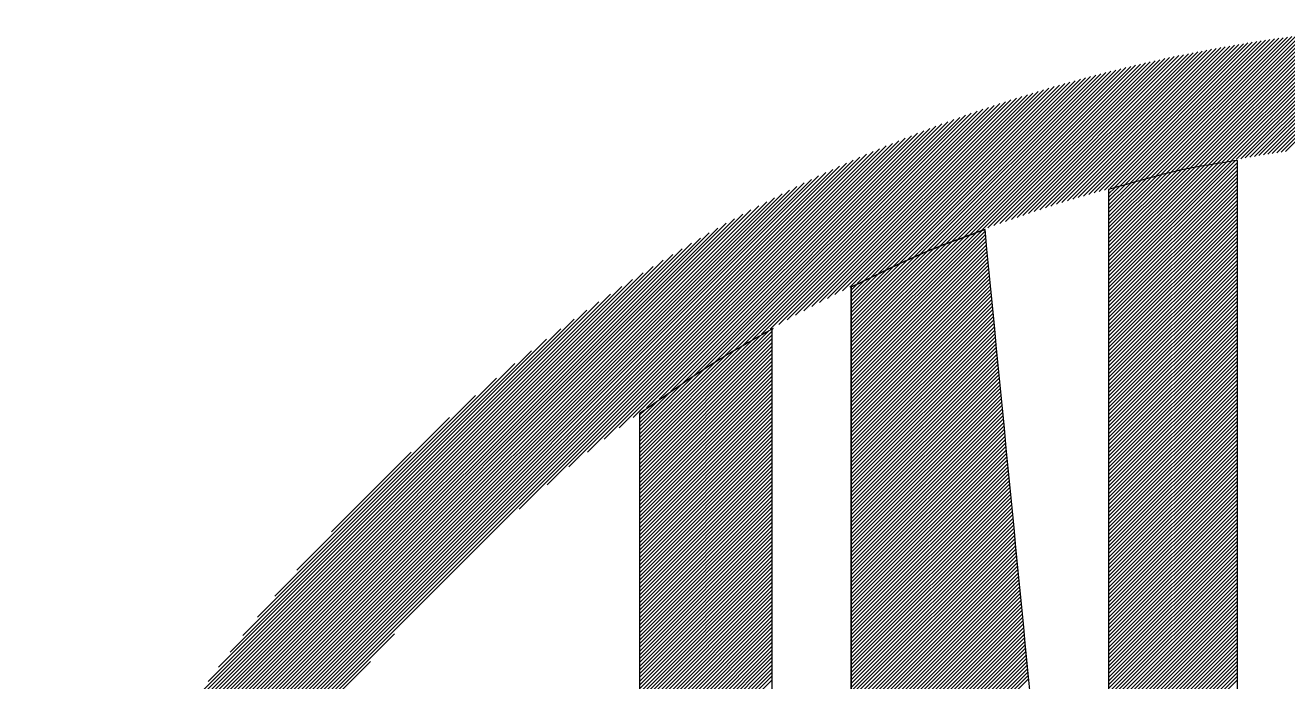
# Model space of a CAD drawing. Header units: inches. Extents: x 21 to 120937, y -15239 to 12027.
# Drawn here: x 41208.6892 to 41208.8767, y 12005.4541 to 12005.5516 of the extents above; entities that cross this region are included whole.
import ezdxf

# ---------------------------------------------------------------- set-up
doc = ezdxf.new("R2010")
doc.units = ezdxf.units.IN
doc.header["$MEASUREMENT"] = 0
doc.layers.add('ONDOCS', color=7, linetype='Continuous', lineweight=0)

# ---------------------------------------------------------------- blocks, each defined once
blk = doc.blocks.new('240A1')
at = {"layer": 'ONDOCS', "color": 7, "linetype": 'Continuous', "lineweight": -3, "ltscale": 100}
for p, q in [((1046101.2669, 286306.0303), (1046101.7642, 286306.5276)), ((1046101.2843, 286306.0335), (1046101.7797, 286306.5289)), ((1046101.3016, 286306.0367), (1046101.7951, 286306.5302)), ((1046101.3188, 286306.0397), (1046101.8105, 286306.5314)), ((1046101.3359, 286306.0427), (1046101.8258, 286306.5326)), ((1046101.353, 286306.0457), (1046101.8411, 286306.5338)), ((1046101.37, 286306.0485), (1046101.8564, 286306.5349)), ((1046101.387, 286306.0514), (1046101.8716, 286306.536)), ((1046101.4039, 286306.0541), (1046101.8867, 286306.537)), ((1046101.4207, 286306.0568), (1046101.9019, 286306.538)), ((1046101.4374, 286306.0594), (1046101.917, 286306.5389)), ((1046101.4541, 286306.062), (1046101.932, 286306.5398)), ((1046101.4708, 286306.0645), (1046101.947, 286306.5407)), ((1046100.8269, 286305.9296), (1046101.3787, 286306.4814)), ((1046100.8462, 286305.9349), (1046101.3953, 286306.484)), ((1046100.8655, 286305.94), (1046101.4119, 286306.4864)), ((1046100.8847, 286305.945), (1046101.4285, 286306.4888)), ((1046100.9037, 286305.9499), (1046101.4449, 286306.4912)), ((1046100.9227, 286305.9548), (1046101.4614, 286306.4935)), ((1046100.9416, 286305.9595), (1046101.4778, 286306.4957)), ((1046100.9604, 286305.9641), (1046101.4941, 286306.4979)), ((1046100.979, 286305.9687), (1046101.5104, 286306.5)), ((1046100.9977, 286305.9732), (1046101.5266, 286306.5021)), ((1046101.0162, 286305.9775), (1046101.5428, 286306.5042)), ((1046101.0346, 286305.9818), (1046101.5589, 286306.5061)), ((1046101.0529, 286305.986), (1046101.575, 286306.5081)), ((1046101.0712, 286305.9901), (1046101.591, 286306.51)), ((1046101.0894, 286305.9942), (1046101.607, 286306.5118)), ((1046101.1075, 286305.9981), (1046101.6229, 286306.5136)), ((1046101.1255, 286306.002), (1046101.6388, 286306.5153)), ((1046101.1434, 286306.0058), (1046101.6546, 286306.517)), ((1046101.1613, 286306.0095), (1046101.6704, 286306.5187)), ((1046101.1791, 286306.0132), (1046101.6862, 286306.5203)), ((1046101.1968, 286306.0168), (1046101.7019, 286306.5218)), ((1046101.2144, 286306.0202), (1046101.7175, 286306.5233)), ((1046101.232, 286306.0237), (1046101.7331, 286306.5248)), ((1046101.2495, 286306.027), (1046101.7487, 286306.5262)), ((1046100.5015, 286305.8306), (1046101.104, 286306.4331)), ((1046100.5228, 286305.8377), (1046101.1216, 286306.4366)), ((1046100.5439, 286305.8447), (1046101.1392, 286306.44)), ((1046100.565, 286305.8516), (1046101.1567, 286306.4434)), ((1046100.5858, 286305.8583), (1046101.1742, 286306.4467)), ((1046100.6066, 286305.8649), (1046101.1916, 286306.4499)), ((1046100.6272, 286305.8714), (1046101.2089, 286306.4531)), ((1046100.6477, 286305.8778), (1046101.2261, 286306.4562)), ((1046100.6681, 286305.884), (1046101.2433, 286306.4592)), ((1046100.6883, 286305.8901), (1046101.2604, 286306.4622)), ((1046100.7084, 286305.8961), (1046101.2775, 286306.4651)), ((1046100.7285, 286305.902), (1046101.2945, 286306.468)), ((1046100.7484, 286305.9077), (1046101.3115, 286306.4708)), ((1046100.7681, 286305.9134), (1046101.3283, 286306.4736)), ((1046100.7878, 286305.9189), (1046101.3452, 286306.4762)), ((1046100.8074, 286305.9243), (1046101.3619, 286306.4789)), ((1046100.2335, 286305.7323), (1046100.8866, 286306.3854)), ((1046100.2568, 286305.7414), (1046100.9052, 286306.3898)), ((1046100.2799, 286305.7504), (1046100.9236, 286306.3941)), ((1046100.3029, 286305.7592), (1046100.942, 286306.3983)), ((1046100.3256, 286305.7678), (1046100.9603, 286306.4025)), ((1046100.3482, 286305.7762), (1046100.9785, 286306.4066)), ((1046100.3706, 286305.7845), (1046100.9967, 286306.4106)), ((1046100.3928, 286305.7926), (1046101.0147, 286306.4145)), ((1046100.4148, 286305.8005), (1046101.0327, 286306.4184)), ((1046100.4367, 286305.8082), (1046101.0507, 286306.4221)), ((1046100.4585, 286305.8158), (1046101.0685, 286306.4259)), ((1046100.4801, 286305.8233), (1046101.0863, 286306.4295)), ((1046099.988, 286305.6282), (1046100.6966, 286306.3368)), ((1046100.0137, 286305.6398), (1046100.716, 286306.342)), ((1046100.0391, 286305.651), (1046100.7353, 286306.3472)), ((1046100.0642, 286305.662), (1046100.7545, 286306.3523)), ((1046100.0891, 286305.6727), (1046100.7737, 286306.3573)), ((1046100.1138, 286305.6832), (1046100.7927, 286306.3622)), ((1046100.1381, 286305.6935), (1046100.8117, 286306.367)), ((1046100.1623, 286305.7035), (1046100.8305, 286306.3717)), ((1046100.1863, 286305.7133), (1046100.8493, 286306.3764)), ((1046100.21, 286305.7229), (1046100.868, 286306.3809)), ((1046099.7711, 286305.5245), (1046100.5376, 286306.291)), ((1046099.7995, 286305.5387), (1046100.5579, 286306.2971)), ((1046099.8275, 286305.5525), (1046100.578, 286306.303)), ((1046099.8551, 286305.566), (1046100.598, 286306.3089)), ((1046099.8823, 286305.5791), (1046100.6179, 286306.3147)), ((1046099.9092, 286305.5918), (1046100.6377, 286306.3204)), ((1046099.9358, 286305.6043), (1046100.6575, 286306.3259)), ((1046099.9621, 286305.6164), (1046100.6771, 286306.3314)), ((1046099.5595, 286305.4118), (1046100.3928, 286306.2451)), ((1046099.5913, 286305.4295), (1046100.4138, 286306.252)), ((1046099.6226, 286305.4466), (1046100.4348, 286306.2588)), ((1046099.6533, 286305.4631), (1046100.4556, 286306.2655)), ((1046099.6834, 286305.4792), (1046100.4763, 286306.272)), ((1046099.7131, 286305.4947), (1046100.4968, 286306.2785)), ((1046099.7423, 286305.5098), (1046100.5173, 286306.2848)), ((1046099.3532, 286305.2904), (1046100.2635, 286306.2007)), ((1046099.3897, 286305.3127), (1046100.2854, 286306.2085)), ((1046099.4253, 286305.3341), (1046100.3072, 286306.2161)), ((1046099.4599, 286305.3547), (1046100.3288, 286306.2235)), ((1046099.4938, 286305.3744), (1046100.3502, 286306.2308)), ((1046099.527, 286305.3934), (1046100.3716, 286306.238)), ((1046099.1075, 286305.1295), (1046100.129, 286306.151)), ((1046099.1525, 286305.1604), (1046100.1518, 286306.1597)), ((1046099.1956, 286305.1893), (1046100.1745, 286306.1682)), ((1046099.237, 286305.2166), (1046100.197, 286306.1766)), ((1046099.277, 286305.2424), (1046100.2193, 286306.1848)), ((1046099.3157, 286305.267), (1046100.2415, 286306.1928)), ((1046098.8375, 286304.9302), (1046100.0121, 286306.1048)), ((1046098.9001, 286304.9787), (1046100.0359, 286306.1144)), ((1046098.9573, 286305.0218), (1046100.0594, 286306.1239)), ((1046099.0104, 286305.0607), (1046100.0828, 286306.1331)), ((1046099.0603, 286305.0965), (1046100.106, 286306.1421)), ((1046096.7373, 286302.8866), (1046099.915, 286306.0643)), ((1046096.748, 286302.9115), (1046099.8902, 286306.0537)), ((1046098.5798, 286304.715), (1046099.9396, 286306.0748)), ((1046098.685, 286304.8061), (1046099.964, 286306.085)), ((1046098.7672, 286304.8741), (1046099.9881, 286306.095)), ((1046096.7589, 286302.9365), (1046099.8652, 286306.0427)), ((1046096.7701, 286302.9618), (1046099.8399, 286306.0316)), ((1046096.7815, 286302.9874), (1046099.8143, 286306.0202)), ((1046096.7932, 286303.0132), (1046099.7885, 286306.0085)), ((1046100.8034, 286305.5509), (1046101.2822, 286306.0297)), ((1046100.8034, 286305.5651), (1046101.2652, 286306.0268)), ((1046100.8034, 286305.5792), (1046101.2483, 286306.0241)), ((1046100.8034, 286305.5368), (1046101.289, 286306.0224)), ((1046100.8034, 286305.5934), (1046101.2315, 286306.0214)), ((1046100.8034, 286305.6075), (1046101.2147, 286306.0188)), ((1046100.8034, 286305.6217), (1046101.1979, 286306.0161)), ((1046100.8034, 286305.6358), (1046101.1811, 286306.0134)), ((1046100.8034, 286305.6499), (1046101.1642, 286306.0106)), ((1046100.8034, 286305.5227), (1046101.289, 286306.0083)), ((1046100.8034, 286305.6641), (1046101.1471, 286306.0078)), ((1046100.8034, 286305.6782), (1046101.13, 286306.0048)), ((1046096.8051, 286303.0393), (1046099.7624, 286305.9966)), ((1046096.8173, 286303.0656), (1046099.7361, 286305.9844)), ((1046096.8298, 286303.0923), (1046099.7094, 286305.9718)), ((1046096.8427, 286303.1192), (1046099.6824, 286305.959)), ((1046100.8034, 286305.6924), (1046101.1127, 286306.0016)), ((1046100.8034, 286305.7065), (1046101.0951, 286305.9981)), ((1046100.8034, 286305.7206), (1046101.0772, 286305.9944)), ((1046100.8034, 286305.5085), (1046101.289, 286305.9941)), ((1046100.8034, 286305.7348), (1046101.059, 286305.9904)), ((1046100.8034, 286305.7489), (1046101.0405, 286305.986)), ((1046100.8034, 286305.7631), (1046101.0218, 286305.9814)), ((1046100.8034, 286305.4944), (1046101.289, 286305.98)), ((1046100.8034, 286305.7772), (1046101.0028, 286305.9766)), ((1046100.8034, 286305.7914), (1046100.9836, 286305.9715)), ((1046100.8034, 286305.8055), (1046100.9642, 286305.9662)), ((1046100.8034, 286305.4802), (1046101.289, 286305.9658)), ((1046100.8034, 286305.8196), (1046100.9446, 286305.9608)), ((1046096.8558, 286303.1465), (1046099.6552, 286305.9459)), ((1046096.8693, 286303.1741), (1046099.6275, 286305.9324)), ((1046096.8831, 286303.2021), (1046099.5996, 286305.9186)), ((1046100.8034, 286305.8338), (1046100.9249, 286305.9553)), ((1046100.8034, 286305.4661), (1046101.289, 286305.9517)), ((1046100.8034, 286305.8479), (1046100.9052, 286305.9497)), ((1046100.8034, 286305.8621), (1046100.8854, 286305.9441)), ((1046100.8034, 286305.8762), (1046100.8657, 286305.9384)), ((1046100.8034, 286305.4519), (1046101.289, 286305.9375)), ((1046100.8034, 286305.8904), (1046100.846, 286305.9329)), ((1046100.8034, 286305.9045), (1046100.8264, 286305.9274)), ((1046100.8034, 286305.4378), (1046101.289, 286305.9234)), ((1046100.8034, 286305.9186), (1046100.8069, 286305.9221)), ((1046100.8034, 286305.4237), (1046101.289, 286305.9093)), ((1046096.8973, 286303.2304), (1046099.5713, 286305.9044)), ((1046096.9118, 286303.2591), (1046099.5426, 286305.8899)), ((1046096.9268, 286303.2882), (1046099.5135, 286305.8749)), ((1046100.8034, 286305.4095), (1046101.289, 286305.8951)), ((1046100.8034, 286305.3954), (1046101.289, 286305.881)), ((1046100.8034, 286305.3812), (1046101.289, 286305.8668)), ((1046096.9422, 286303.3178), (1046099.4839, 286305.8595)), ((1046096.958, 286303.3477), (1046099.454, 286305.8437)), ((1046096.9743, 286303.3782), (1046099.4235, 286305.8274)), ((1046100.8034, 286305.3671), (1046101.289, 286305.8527)), ((1046100.8034, 286305.353), (1046101.289, 286305.8385)), ((1046100.8034, 286305.3388), (1046101.289, 286305.8244)), ((1046096.9911, 286303.4091), (1046099.3926, 286305.8106)), ((1046097.0084, 286303.4406), (1046099.3611, 286305.7933)), ((1046097.0263, 286303.4726), (1046099.3291, 286305.7754)), ((1046099.8323, 286305.2727), (1046100.3257, 286305.7662)), ((1046100.8034, 286305.3247), (1046101.289, 286305.8103)), ((1046100.8034, 286305.3105), (1046101.289, 286305.7961)), ((1046100.8034, 286305.2964), (1046101.289, 286305.782)), ((1046100.8034, 286305.2822), (1046101.289, 286305.7678)), ((1046097.0448, 286303.5052), (1046099.2965, 286305.7569)), ((1046097.0639, 286303.5385), (1046099.2632, 286305.7378)), ((1046097.0837, 286303.5724), (1046099.2293, 286305.718)), ((1046099.8323, 286305.2586), (1046100.3378, 286305.7641)), ((1046099.8323, 286305.2869), (1046100.3031, 286305.7577)), ((1046099.8323, 286305.2444), (1046100.3391, 286305.7512)), ((1046099.8323, 286305.301), (1046100.2806, 286305.7493)), ((1046099.8323, 286305.3151), (1046100.2582, 286305.7411)), ((1046099.8323, 286305.2303), (1046100.3403, 286305.7383)), ((1046099.8323, 286305.3293), (1046100.2358, 286305.7328)), ((1046099.8323, 286305.2161), (1046100.3416, 286305.7255)), ((1046099.8323, 286305.3434), (1046100.2133, 286305.7245)), ((1046100.8034, 286305.2681), (1046101.289, 286305.7537)), ((1046100.8034, 286305.254), (1046101.289, 286305.7396)), ((1046100.8034, 286305.2398), (1046101.289, 286305.7254)), ((1046097.1042, 286303.6071), (1046099.1946, 286305.6974)), ((1046097.1256, 286303.6426), (1046099.1591, 286305.6761)), ((1046099.8323, 286305.3576), (1046100.1906, 286305.7159)), ((1046099.8323, 286305.202), (1046100.3428, 286305.7126)), ((1046099.8323, 286305.3717), (1046100.1677, 286305.7072)), ((1046099.8323, 286305.1879), (1046100.3441, 286305.6997)), ((1046099.8323, 286305.3859), (1046100.1444, 286305.698)), ((1046099.8323, 286305.4), (1046100.1206, 286305.6883)), ((1046099.8323, 286305.1737), (1046100.3453, 286305.6868)), ((1046099.8323, 286305.4141), (1046100.0961, 286305.6779)), ((1046099.8323, 286305.1596), (1046100.3466, 286305.6739)), ((1046100.8034, 286305.2257), (1046101.289, 286305.7113)), ((1046100.8034, 286305.2115), (1046101.289, 286305.6971)), ((1046100.8034, 286305.1974), (1046101.289, 286305.683)), ((1046097.1478, 286303.6789), (1046099.1228, 286305.6539)), ((1046097.1709, 286303.7162), (1046099.0855, 286305.6307)), ((1046099.8323, 286305.4283), (1046100.0709, 286305.6669)), ((1046099.8323, 286305.1454), (1046100.3478, 286305.661)), ((1046099.8323, 286305.4424), (1046100.045, 286305.6552)), ((1046099.8323, 286305.1313), (1046100.3491, 286305.6481)), ((1046099.8323, 286305.4566), (1046100.0186, 286305.6429)), ((1046099.8323, 286305.1172), (1046100.3503, 286305.6352)), ((1046099.8323, 286305.4707), (1046099.9917, 286305.6302)), ((1046100.8034, 286305.1832), (1046101.289, 286305.6688)), ((1046100.8034, 286305.1691), (1046101.289, 286305.6547)), ((1046100.8034, 286305.155), (1046101.289, 286305.6406)), ((1046100.8034, 286305.1408), (1046101.289, 286305.6264)), ((1046097.1951, 286303.7546), (1046099.0471, 286305.6066)), ((1046097.2205, 286303.794), (1046099.0076, 286305.5812)), ((1046099.8323, 286305.103), (1046100.3516, 286305.6223)), ((1046099.8323, 286305.4848), (1046099.9644, 286305.617)), ((1046099.8323, 286305.0889), (1046100.3528, 286305.6094)), ((1046099.8323, 286305.499), (1046099.9369, 286305.6037)), ((1046099.8323, 286305.0747), (1046100.3541, 286305.5965)), ((1046099.8323, 286305.5131), (1046099.9093, 286305.5902)), ((1046099.8323, 286305.0606), (1046100.3553, 286305.5837)), ((1046099.8323, 286305.5273), (1046099.8818, 286305.5768)), ((1046100.8034, 286305.1267), (1046101.289, 286305.6123)), ((1046100.8034, 286305.1125), (1046101.289, 286305.5981)), ((1046100.8034, 286305.0984), (1046101.289, 286305.584)), ((1046097.2471, 286303.8348), (1046098.9669, 286305.5546)), ((1046099.8323, 286305.0464), (1046100.3566, 286305.5708)), ((1046099.8323, 286305.5414), (1046099.8545, 286305.5637)), ((1046099.8323, 286305.0323), (1046100.3578, 286305.5579)), ((1046099.8323, 286305.0182), (1046100.3591, 286305.545)), ((1046099.8323, 286305.004), (1046100.3603, 286305.5321)), ((1046100.8034, 286305.0843), (1046101.289, 286305.5698)), ((1046100.8034, 286305.0701), (1046101.289, 286305.5557)), ((1046100.8034, 286305.056), (1046101.289, 286305.5416)), ((1046100.8034, 286305.0418), (1046101.289, 286305.5274)), ((1046097.2751, 286303.877), (1046098.9247, 286305.5265)), ((1046097.3048, 286303.9208), (1046098.8808, 286305.4968)), ((1046099.8323, 286304.9899), (1046100.3616, 286305.5192)), ((1046099.8323, 286304.9757), (1046100.3628, 286305.5063)), ((1046099.8323, 286304.9616), (1046100.3641, 286305.4934)), ((1046099.8323, 286304.9474), (1046100.3653, 286305.4805)), ((1046100.8034, 286305.0277), (1046101.289, 286305.5133)), ((1046100.8034, 286305.0135), (1046101.289, 286305.4991)), ((1046100.8034, 286304.9994), (1046101.289, 286305.485)), ((1046097.3364, 286303.9665), (1046098.8352, 286305.4653)), ((1046099.8323, 286304.9333), (1046100.3666, 286305.4676)), ((1046099.8323, 286304.9192), (1046100.3678, 286305.4547)), ((1046099.8323, 286304.905), (1046100.3691, 286305.4419)), ((1046100.8034, 286304.9853), (1046101.289, 286305.4709)), ((1046100.8034, 286304.9711), (1046101.289, 286305.4567)), ((1046100.8034, 286304.957), (1046101.289, 286305.4426)), ((1046097.3701, 286304.0144), (1046098.7873, 286305.4316)), ((1046097.4064, 286304.0648), (1046098.7368, 286305.3953)), ((1046099.0334, 286304.8993), (1046099.5213, 286305.3872)), ((1046099.0334, 286304.8851), (1046099.5346, 286305.3864)), ((1046099.8323, 286304.8909), (1046100.3703, 286305.429)), ((1046099.8323, 286304.8767), (1046100.3716, 286305.4161)), ((1046099.8323, 286304.8626), (1046100.3728, 286305.4032)), ((1046099.8323, 286304.8485), (1046100.3741, 286305.3903)), ((1046100.8034, 286304.9428), (1046101.289, 286305.4284)), ((1046100.8034, 286304.9287), (1046101.289, 286305.4143)), ((1046100.8034, 286304.9145), (1046101.289, 286305.4001)), ((1046100.8034, 286304.9004), (1046101.289, 286305.386)), ((1046097.4458, 286304.1184), (1046098.6833, 286305.3559)), ((1046099.0334, 286304.871), (1046099.5346, 286305.3722)), ((1046099.0334, 286304.9134), (1046099.4883, 286305.3683)), ((1046099.0334, 286304.8568), (1046099.5346, 286305.3581)), ((1046099.0334, 286304.9275), (1046099.4556, 286305.3498)), ((1046099.0334, 286304.8427), (1046099.5346, 286305.344)), ((1046099.8323, 286304.8343), (1046100.3753, 286305.3774)), ((1046099.8323, 286304.8202), (1046100.3766, 286305.3645)), ((1046099.8323, 286304.806), (1046100.3778, 286305.3516)), ((1046099.8323, 286304.7919), (1046100.3791, 286305.3387)), ((1046100.8034, 286304.8863), (1046101.289, 286305.3719)), ((1046100.8034, 286304.8721), (1046101.289, 286305.3577)), ((1046100.8034, 286304.858), (1046101.289, 286305.3436)), ((1046097.4891, 286304.1758), (1046098.6259, 286305.3126)), ((1046099.0334, 286304.9417), (1046099.4228, 286305.3311)), ((1046099.0334, 286304.8285), (1046099.5346, 286305.3298)), ((1046099.0334, 286304.8144), (1046099.5346, 286305.3157)), ((1046099.0334, 286304.9558), (1046099.3893, 286305.3117)), ((1046099.0334, 286304.8003), (1046099.5346, 286305.3015)), ((1046099.0334, 286304.97), (1046099.3545, 286305.2911)), ((1046099.8323, 286304.7777), (1046100.3804, 286305.3258)), ((1046099.8323, 286304.7636), (1046100.3816, 286305.3129)), ((1046099.8323, 286304.7495), (1046100.3829, 286305.3001)), ((1046100.8034, 286304.8438), (1046101.289, 286305.3294)), ((1046100.8034, 286304.8297), (1046101.289, 286305.3153)), ((1046100.8034, 286304.8156), (1046101.289, 286305.3011)), ((1046097.5374, 286304.2383), (1046098.5634, 286305.2643)), ((1046099.0334, 286304.7861), (1046099.5346, 286305.2874)), ((1046099.0334, 286304.772), (1046099.5346, 286305.2732)), ((1046099.0334, 286304.9841), (1046099.3174, 286305.2681)), ((1046099.0334, 286304.7578), (1046099.5346, 286305.2591)), ((1046099.0334, 286304.7437), (1046099.5346, 286305.245)), ((1046099.0334, 286304.9983), (1046099.2776, 286305.2425)), ((1046099.8323, 286304.7353), (1046100.3841, 286305.2872)), ((1046099.8323, 286304.7212), (1046100.3854, 286305.2743)), ((1046099.8323, 286304.707), (1046100.3866, 286305.2614)), ((1046099.8323, 286304.6929), (1046100.3879, 286305.2485)), ((1046100.8034, 286304.8014), (1046101.289, 286305.287)), ((1046100.8034, 286304.7873), (1046101.289, 286305.2729)), ((1046100.8034, 286304.7731), (1046101.289, 286305.2587)), ((1046100.8034, 286304.759), (1046101.289, 286305.2446)), ((1046097.5926, 286304.3076), (1046098.4941, 286305.2091)), ((1046099.0334, 286304.7296), (1046099.5346, 286305.2308)), ((1046099.0334, 286304.7154), (1046099.5346, 286305.2167)), ((1046099.0334, 286305.0124), (1046099.2353, 286305.2143)), ((1046099.0334, 286304.7013), (1046099.5346, 286305.2025)), ((1046099.8323, 286304.6787), (1046100.3891, 286305.2356)), ((1046099.8323, 286304.6646), (1046100.3904, 286305.2227)), ((1046099.8323, 286304.6505), (1046100.3916, 286305.2098)), ((1046099.8323, 286304.6363), (1046100.3929, 286305.1969)), ((1046100.8034, 286304.7448), (1046101.289, 286305.2304)), ((1046100.8034, 286304.7307), (1046101.289, 286305.2163)), ((1046100.8034, 286304.7166), (1046101.289, 286305.2022)), ((1046099.0334, 286304.6871), (1046099.5346, 286305.1884)), ((1046099.0334, 286305.0265), (1046099.1909, 286305.184)), ((1046099.0334, 286304.673), (1046099.5346, 286305.1742)), ((1046099.0334, 286304.6588), (1046099.5346, 286305.1601)), ((1046099.0334, 286305.0407), (1046099.145, 286305.1523)), ((1046099.8323, 286304.6222), (1046100.3941, 286305.184)), ((1046099.8323, 286304.608), (1046100.3954, 286305.1712)), ((1046099.8323, 286304.5939), (1046100.3966, 286305.1583)), ((1046100.8034, 286304.7024), (1046101.289, 286305.188)), ((1046100.8034, 286304.6883), (1046101.289, 286305.1739)), ((1046100.8034, 286304.6741), (1046101.289, 286305.1597)), ((1046097.658, 286304.3871), (1046098.4146, 286305.1437)), ((1046099.0334, 286304.6447), (1046099.5346, 286305.146)), ((1046099.0334, 286304.6306), (1046099.5346, 286305.1318)), ((1046099.0334, 286305.0548), (1046099.0988, 286305.1202)), ((1046099.0334, 286304.6164), (1046099.5346, 286305.1177)), ((1046099.0334, 286304.6023), (1046099.5346, 286305.1035)), ((1046099.8323, 286304.5798), (1046100.3979, 286305.1454)), ((1046099.8323, 286304.5656), (1046100.3991, 286305.1325)), ((1046099.8323, 286304.5515), (1046100.4004, 286305.1196)), ((1046099.8323, 286304.5373), (1046100.4016, 286305.1067)), ((1046100.8034, 286304.66), (1046101.289, 286305.1456)), ((1046100.8034, 286304.6458), (1046101.289, 286305.1314)), ((1046100.8034, 286304.6317), (1046101.289, 286305.1173)), ((1046100.8034, 286304.6176), (1046101.289, 286305.1032)), ((1046097.7412, 286304.4845), (1046098.3172, 286305.0604)), ((1046099.0334, 286304.5881), (1046099.5346, 286305.0894)), ((1046099.0334, 286305.069), (1046099.0533, 286305.0889)), ((1046099.0334, 286304.574), (1046099.5346, 286305.0752)), ((1046099.0334, 286304.5598), (1046099.5346, 286305.0611)), ((1046099.8323, 286304.5232), (1046100.4029, 286305.0938)), ((1046099.8323, 286304.509), (1046100.4041, 286305.0809)), ((1046099.8323, 286304.4949), (1046100.4054, 286305.068)), ((1046099.8323, 286304.4808), (1046100.4066, 286305.0551)), ((1046100.8034, 286304.6034), (1046101.289, 286305.089)), ((1046100.8034, 286304.5893), (1046101.289, 286305.0749)), ((1046100.8034, 286304.5751), (1046101.289, 286305.0607)), ((1046099.0334, 286304.5457), (1046099.5346, 286305.047)), ((1046099.0334, 286304.5316), (1046099.5346, 286305.0328)), ((1046099.0334, 286304.5174), (1046099.5346, 286305.0187)), ((1046099.0334, 286304.5033), (1046099.5346, 286305.0045)), ((1046099.8323, 286304.4666), (1046100.4079, 286305.0422)), ((1046099.8323, 286304.4525), (1046100.4091, 286305.0294)), ((1046099.8323, 286304.4383), (1046100.4104, 286305.0165)), ((1046099.8323, 286304.4242), (1046100.4116, 286305.0036)), ((1046100.8034, 286304.561), (1046101.289, 286305.0466)), ((1046100.8034, 286304.5469), (1046101.289, 286305.0324)), ((1046100.8034, 286304.5327), (1046101.289, 286305.0183)), ((1046100.8034, 286304.5186), (1046101.289, 286305.0042)), ((1046099.0334, 286304.4891), (1046099.5346, 286304.9904)), ((1046099.0334, 286304.475), (1046099.5346, 286304.9763)), ((1046099.0334, 286304.4609), (1046099.5346, 286304.9621)), ((1046099.8323, 286304.41), (1046100.4129, 286304.9907)), ((1046099.8323, 286304.3959), (1046100.4141, 286304.9778)), ((1046099.8323, 286304.3818), (1046100.4154, 286304.9649)), ((1046100.8034, 286304.5044), (1046101.289, 286304.99)), ((1046100.8034, 286304.4903), (1046101.289, 286304.9759)), ((1046100.8034, 286304.4761), (1046101.289, 286304.9617)), ((1046097.8716, 286304.6291), (1046098.1726, 286304.93)), ((1046099.0334, 286304.4467), (1046099.5346, 286304.948)), ((1046099.0334, 286304.4326), (1046099.5346, 286304.9338)), ((1046099.0334, 286304.4184), (1046099.5346, 286304.9197)), ((1046099.8323, 286304.3676), (1046100.4166, 286304.952)), ((1046099.8323, 286304.3535), (1046100.4179, 286304.9391)), ((1046099.8323, 286304.3393), (1046100.4191, 286304.9262)), ((1046099.8323, 286304.3252), (1046100.4204, 286304.9133)), ((1046100.8034, 286304.462), (1046101.289, 286304.9476)), ((1046100.8034, 286304.4479), (1046101.289, 286304.9335)), ((1046100.8034, 286304.4337), (1046101.289, 286304.9193)), ((1046099.0334, 286304.4043), (1046099.5346, 286304.9055)), ((1046099.0334, 286304.3901), (1046099.5346, 286304.8914)), ((1046099.0334, 286304.376), (1046099.5346, 286304.8773)), ((1046099.0334, 286304.3619), (1046099.5346, 286304.8631)), ((1046099.8323, 286304.3111), (1046100.4216, 286304.9004)), ((1046099.8323, 286304.2969), (1046100.4229, 286304.8876)), ((1046099.8323, 286304.2828), (1046100.4241, 286304.8747)), ((1046099.8323, 286304.2686), (1046100.4254, 286304.8618)), ((1046100.8034, 286304.4196), (1046101.289, 286304.9052)), ((1046100.8034, 286304.4054), (1046101.289, 286304.891)), ((1046100.8034, 286304.3913), (1046101.289, 286304.8769)), ((1046100.8034, 286304.3771), (1046101.289, 286304.8627)), ((1046099.0334, 286304.3477), (1046099.5346, 286304.849)), ((1046099.0334, 286304.3336), (1046099.5346, 286304.8348)), ((1046099.0334, 286304.3194), (1046099.5346, 286304.8207)), ((1046099.8323, 286304.2545), (1046100.4267, 286304.8489)), ((1046099.8323, 286304.2403), (1046100.4279, 286304.836)), ((1046099.8323, 286304.2262), (1046100.4292, 286304.8231)), ((1046100.8034, 286304.363), (1046101.289, 286304.8486)), ((1046100.8034, 286304.3489), (1046101.289, 286304.8345)), ((1046100.8034, 286304.3347), (1046101.289, 286304.8203)), ((1046099.0334, 286304.3053), (1046099.5346, 286304.8065)), ((1046099.0334, 286304.2911), (1046099.5346, 286304.7924)), ((1046099.0334, 286304.277), (1046099.5346, 286304.7783)), ((1046099.8323, 286304.2121), (1046100.4304, 286304.8102)), ((1046099.8323, 286304.1979), (1046100.4317, 286304.7973)), ((1046099.8323, 286304.1838), (1046100.4329, 286304.7844)), ((1046099.8323, 286304.1696), (1046100.4342, 286304.7715)), ((1046100.8034, 286304.3206), (1046101.289, 286304.8062)), ((1046100.8034, 286304.3064), (1046101.289, 286304.792)), ((1046100.8034, 286304.2923), (1046101.289, 286304.7779)), ((1046099.0334, 286304.2629), (1046099.5346, 286304.7641)), ((1046099.0334, 286304.2487), (1046099.5346, 286304.75)), ((1046099.0334, 286304.2346), (1046099.5346, 286304.7358)), ((1046099.0334, 286304.2204), (1046099.5346, 286304.7217)), ((1046099.8323, 286304.1555), (1046100.4354, 286304.7586)), ((1046099.8323, 286304.1413), (1046100.4367, 286304.7458)), ((1046099.8323, 286304.1272), (1046100.4379, 286304.7329)), ((1046099.8323, 286304.1131), (1046100.4392, 286304.72)), ((1046100.8034, 286304.2782), (1046101.289, 286304.7637)), ((1046100.8034, 286304.264), (1046101.289, 286304.7496)), ((1046100.8034, 286304.2499), (1046101.289, 286304.7355)), ((1046100.8034, 286304.2357), (1046101.289, 286304.7213)), ((1046099.0334, 286304.2063), (1046099.5346, 286304.7076)), ((1046099.0334, 286304.1922), (1046099.5346, 286304.6934)), ((1046099.0334, 286304.178), (1046099.5346, 286304.6793)), ((1046099.8323, 286304.0989), (1046100.4404, 286304.7071)), ((1046099.8323, 286304.0848), (1046100.4417, 286304.6942)), ((1046099.8323, 286304.0706), (1046100.4429, 286304.6813)), ((1046100.8034, 286304.2216), (1046101.289, 286304.7072)), ((1046100.8034, 286304.2074), (1046101.289, 286304.693)), ((1046100.8034, 286304.1933), (1046101.289, 286304.6789)), ((1046099.0334, 286304.1639), (1046099.5346, 286304.6651)), ((1046099.0334, 286304.1497), (1046099.5346, 286304.651)), ((1046099.0334, 286304.1356), (1046099.5346, 286304.6368)), ((1046099.0334, 286304.1214), (1046099.5346, 286304.6227)), ((1046099.8323, 286304.0565), (1046100.4442, 286304.6684)), ((1046099.8323, 286304.0424), (1046100.4454, 286304.6555)), ((1046099.8323, 286304.0282), (1046100.4467, 286304.6426)), ((1046099.8323, 286304.0141), (1046100.4479, 286304.6297)), ((1046100.8034, 286304.1792), (1046101.289, 286304.6648)), ((1046100.8034, 286304.165), (1046101.289, 286304.6506)), ((1046100.8034, 286304.1509), (1046101.289, 286304.6365)), ((1046099.0334, 286304.1073), (1046099.5346, 286304.6086)), ((1046099.0334, 286304.0932), (1046099.5346, 286304.5944)), ((1046099.0334, 286304.079), (1046099.5346, 286304.5803)), ((1046099.8323, 286303.9999), (1046100.4492, 286304.6168)), ((1046099.8323, 286303.9858), (1046100.4504, 286304.604)), ((1046099.8323, 286303.9716), (1046100.4517, 286304.5911)), ((1046099.8323, 286303.9575), (1046100.4529, 286304.5782)), ((1046100.8034, 286304.1367), (1046101.289, 286304.6223)), ((1046100.8034, 286304.1226), (1046101.289, 286304.6082)), ((1046100.8034, 286304.1084), (1046101.289, 286304.594)), ((1046100.8034, 286304.0943), (1046101.289, 286304.5799)), ((1046099.0334, 286304.0649), (1046099.5346, 286304.5661)), ((1046099.0334, 286304.0507), (1046099.5346, 286304.552)), ((1046099.0334, 286304.0366), (1046099.5346, 286304.5378)), ((1046099.8323, 286303.9434), (1046100.4542, 286304.5653)), ((1046099.8323, 286303.9292), (1046100.4554, 286304.5524)), ((1046099.8323, 286303.9151), (1046100.4567, 286304.5395)), ((1046100.8034, 286304.0802), (1046101.289, 286304.5658)), ((1046100.8034, 286304.066), (1046101.289, 286304.5516)), ((1046100.8034, 286304.0519), (1046101.289, 286304.5375)), ((1046099.0334, 286304.0224), (1046099.5346, 286304.5237)), ((1046099.0334, 286304.0083), (1046099.5346, 286304.5096)), ((1046099.0334, 286303.9942), (1046099.5346, 286304.4954)), ((1046099.0334, 286303.98), (1046099.5346, 286304.4813)), ((1046099.8323, 286303.9009), (1046100.4579, 286304.5266)), ((1046099.8323, 286303.8868), (1046100.4592, 286304.5137)), ((1046099.8323, 286303.8726), (1046100.4604, 286304.5008)), ((1046099.8323, 286303.8585), (1046100.4617, 286304.4879)), ((1046100.8034, 286304.0377), (1046101.289, 286304.5233)), ((1046100.8034, 286304.0236), (1046101.289, 286304.5092)), ((1046100.8034, 286304.0095), (1046101.289, 286304.495)), ((1046100.8034, 286303.9953), (1046101.289, 286304.4809)), ((1046099.0334, 286303.9659), (1046099.5346, 286304.4671)), ((1046099.0334, 286303.9517), (1046099.5346, 286304.453)), ((1046099.0334, 286303.9376), (1046099.5346, 286304.4389)), ((1046099.8323, 286303.8444), (1046100.4629, 286304.475)), ((1046099.8323, 286303.8302), (1046100.4642, 286304.4622)), ((1046099.8323, 286303.8161), (1046100.4654, 286304.4493)), ((1046099.8323, 286303.8019), (1046100.4667, 286304.4364)), ((1046100.8034, 286303.9812), (1046101.289, 286304.4668)), ((1046100.8034, 286303.967), (1046101.289, 286304.4526)), ((1046100.8034, 286303.9529), (1046101.289, 286304.4385)), ((1046099.0334, 286303.9235), (1046099.5346, 286304.4247)), ((1046099.0334, 286303.9093), (1046099.5346, 286304.4106)), ((1046099.0334, 286303.8952), (1046099.5346, 286304.3964)), ((1046099.8323, 286303.7878), (1046100.4679, 286304.4235)), ((1046099.8323, 286303.7737), (1046100.4692, 286304.4106)), ((1046099.8323, 286303.7595), (1046100.4704, 286304.3977)), ((1046099.8323, 286303.7454), (1046100.4717, 286304.3848)), ((1046100.8034, 286303.9387), (1046101.289, 286304.4243)), ((1046100.8034, 286303.9246), (1046101.289, 286304.4102)), ((1046100.8034, 286303.9105), (1046101.289, 286304.3961)), ((1046099.0334, 286303.881), (1046099.5346, 286304.3823)), ((1046099.0334, 286303.8669), (1046099.5346, 286304.3681)), ((1046099.0334, 286303.8527), (1046099.5346, 286304.354)), ((1046099.0334, 286303.8386), (1046099.5346, 286304.3399)), ((1046099.8323, 286303.7312), (1046100.473, 286304.3719)), ((1046099.8323, 286303.7171), (1046100.4742, 286304.359)), ((1046099.8323, 286303.7029), (1046100.4755, 286304.3461)), ((1046100.8034, 286303.8963), (1046101.289, 286304.3819)), ((1046100.8034, 286303.8822), (1046101.289, 286304.3678)), ((1046100.8034, 286303.868), (1046101.289, 286304.3536)), ((1046100.8034, 286303.8539), (1046101.289, 286304.3395)), ((1046099.0334, 286303.8245), (1046099.5346, 286304.3257)), ((1046099.0334, 286303.8103), (1046099.5346, 286304.3116)), ((1046099.0334, 286303.7962), (1046099.5346, 286304.2974)), ((1046099.8323, 286303.6888), (1046100.4767, 286304.3332)), ((1046099.8323, 286303.6747), (1046100.478, 286304.3204)), ((1046099.8323, 286303.6605), (1046100.4792, 286304.3075)), ((1046099.8323, 286303.6464), (1046100.4805, 286304.2946)), ((1046100.8034, 286303.8397), (1046101.289, 286304.3253)), ((1046100.8034, 286303.8256), (1046101.289, 286304.3112)), ((1046100.8034, 286303.8115), (1046101.289, 286304.2971)), ((1046096.7269, 286302.8621), (1046098.1096, 286304.2448)), ((1046099.0334, 286303.782), (1046099.5346, 286304.2833)), ((1046099.0334, 286303.7679), (1046099.5346, 286304.2691)), ((1046099.0334, 286303.7537), (1046099.5346, 286304.255)), ((1046099.8323, 286303.6322), (1046100.4817, 286304.2817)), ((1046099.8323, 286303.6181), (1046100.483, 286304.2688)), ((1046099.8323, 286303.6039), (1046100.4842, 286304.2559)), ((1046099.8323, 286303.5898), (1046100.4855, 286304.243)), ((1046100.8034, 286303.7973), (1046101.289, 286304.2829)), ((1046100.8034, 286303.7832), (1046101.289, 286304.2688)), ((1046100.8034, 286303.769), (1046101.289, 286304.2546)), ((1046099.0334, 286303.7396), (1046099.5346, 286304.2409)), ((1046099.0334, 286303.7255), (1046099.5346, 286304.2267)), ((1046099.0334, 286303.7113), (1046099.5346, 286304.2126)), ((1046099.0334, 286303.6972), (1046099.5346, 286304.1984)), ((1046099.8323, 286303.5757), (1046100.4867, 286304.2301)), ((1046099.8323, 286303.5615), (1046100.488, 286304.2172)), ((1046099.8323, 286303.5474), (1046100.4892, 286304.2043)), ((1046100.8034, 286303.7549), (1046101.289, 286304.2405)), ((1046100.8034, 286303.7408), (1046101.289, 286304.2263)), ((1046100.8034, 286303.7266), (1046101.289, 286304.2122)), ((1046100.8034, 286303.7125), (1046101.289, 286304.1981)), ((1046099.0334, 286303.683), (1046099.5346, 286304.1843)), ((1046099.0334, 286303.6689), (1046099.5346, 286304.1702)), ((1046099.0334, 286303.6548), (1046099.5346, 286304.156)), ((1046099.8323, 286303.5332), (1046100.4905, 286304.1915)), ((1046099.8323, 286303.5191), (1046100.4917, 286304.1786)), ((1046099.8323, 286303.505), (1046100.493, 286304.1657)), ((1046099.8323, 286303.4908), (1046100.4942, 286304.1528)), ((1046100.8034, 286303.6983), (1046101.289, 286304.1839)), ((1046100.8034, 286303.6842), (1046101.289, 286304.1698)), ((1046100.8034, 286303.67), (1046101.289, 286304.1556)), ((1046096.7167, 286302.8377), (1046098.0185, 286304.1395)), ((1046099.0334, 286303.6406), (1046099.5346, 286304.1419)), ((1046099.0334, 286303.6265), (1046099.5346, 286304.1277)), ((1046099.0334, 286303.6123), (1046099.5346, 286304.1136)), ((1046099.0334, 286303.5982), (1046099.5346, 286304.0994)), ((1046099.8323, 286303.4767), (1046100.4955, 286304.1399)), ((1046099.8323, 286303.4625), (1046100.4967, 286304.127)), ((1046099.8323, 286303.4484), (1046100.498, 286304.1141)), ((1046099.8323, 286303.4342), (1046100.4992, 286304.1012)), ((1046100.8034, 286303.6559), (1046101.289, 286304.1415)), ((1046100.8034, 286303.6418), (1046101.289, 286304.1274)), ((1046100.8034, 286303.6276), (1046101.289, 286304.1132)), ((1046100.8034, 286303.6135), (1046101.289, 286304.0991)), ((1046099.0334, 286303.584), (1046099.5346, 286304.0853)), ((1046099.0334, 286303.5699), (1046099.5346, 286304.0712)), ((1046099.8323, 286303.4201), (1046100.5005, 286304.0883)), ((1046099.8323, 286303.406), (1046100.5017, 286304.0754)), ((1046100.8034, 286303.5993), (1046101.289, 286304.0849)), ((1046100.8034, 286303.5852), (1046101.289, 286304.0708))]:
    blk.add_line(p, q, dxfattribs=at)
for points, knots in [([(1046100.3335, 286298.7187), (1046100.3335, 286297.0664), (1046100.3335, 286295.4141), (1046100.3335, 286293.7617), (1046100.1664, 286293.7617), (1046099.9993, 286293.7617), (1046099.8323, 286293.7617), (1046099.8323, 286297.6922), (1046099.8323, 286301.6226), (1046099.8323, 286305.5531), (1046099.9225, 286305.5957), (1046100.0112, 286305.6418), (1046100.1029, 286305.6809), (1046100.1798, 286305.7137), (1046100.2591, 286305.7407), (1046100.3372, 286305.7705), (1046100.4926, 286304.1695), (1046100.648, 286302.5684), (1046100.8034, 286300.9673), (1046100.8034, 286302.6186), (1046100.8034, 286304.2699), (1046100.8034, 286305.9212), (1046100.8929, 286305.9452), (1046100.9814, 286305.9733), (1046101.0717, 286305.9932), (1046101.1434, 286306.009), (1046101.2166, 286306.0183), (1046101.289, 286306.0308), (1046101.289, 286301.9411), (1046101.289, 286297.8514), (1046101.289, 286293.7617), (1046101.1272, 286293.7617), (1046100.9653, 286293.7617), (1046100.8034, 286293.7617), (1046100.6468, 286295.4141), (1046100.4902, 286297.0664), (1046100.3335, 286298.7187)], [0, 0, 0, 0, 0.047619, 0.047619, 0.047619, 0.095238, 0.095238, 0.095238, 0.142857, 0.142857, 0.142857, 0.220586, 0.220586, 0.220586, 0.285714, 0.285714, 0.285714, 0.428571, 0.428571, 0.428571, 0.571429, 0.571429, 0.571429, 0.651061, 0.651061, 0.651061, 0.714286, 0.714286, 0.714286, 0.785714, 0.785714, 0.785714, 0.857143, 0.857143, 0.857143, 1, 1, 1, 1]), ([(1046100.3335, 286298.7187), (1046100.3335, 286297.0664), (1046100.3335, 286295.4141), (1046100.3335, 286293.7617), (1046100.1664, 286293.7617), (1046099.9993, 286293.7617), (1046099.8323, 286293.7617), (1046099.8323, 286297.6922), (1046099.8323, 286301.6226), (1046099.8323, 286305.5531), (1046099.9225, 286305.5957), (1046100.0112, 286305.6418), (1046100.1029, 286305.6809), (1046100.1798, 286305.7137), (1046100.2591, 286305.7407), (1046100.3372, 286305.7705)], [0, 0, 0, 0, 0.166667, 0.166667, 0.166667, 0.333333, 0.333333, 0.333333, 0.5, 0.5, 0.5, 0.772052, 0.772052, 0.772052, 1, 1, 1, 1]), ([(1046099.5346, 286305.3925), (1046099.5346, 286301.5156), (1046099.5346, 286297.6387), (1046099.5346, 286293.7617), (1046099.3675, 286293.7617), (1046099.2005, 286293.7617), (1046099.0334, 286293.7617), (1046099.0334, 286297.5329), (1046099.0334, 286301.3041), (1046099.0334, 286305.0753), (1046099.1302, 286305.1409), (1046099.2249, 286305.21), (1046099.3239, 286305.2722), (1046099.3936, 286305.3161), (1046099.4664, 286305.3552), (1046099.5376, 286305.3966), (1046099.5366, 286305.3953), (1046099.5356, 286305.3939), (1046099.5346, 286305.3925)], [0, 0, 0, 0, 0.111111, 0.111111, 0.111111, 0.222222, 0.222222, 0.222222, 0.333333, 0.333333, 0.333333, 0.528849, 0.528849, 0.528849, 0.666667, 0.666667, 0.666667, 1, 1, 1, 1]), ([(1046099.5346, 286305.3925), (1046099.5346, 286301.5156), (1046099.5346, 286297.6387), (1046099.5346, 286293.7617), (1046099.3675, 286293.7617), (1046099.2005, 286293.7617), (1046099.0334, 286293.7617), (1046099.0334, 286297.5329), (1046099.0334, 286301.3041), (1046099.0334, 286305.0753), (1046099.1302, 286305.1409), (1046099.2249, 286305.21), (1046099.3239, 286305.2722), (1046099.3936, 286305.3161), (1046099.4664, 286305.3552), (1046099.5376, 286305.3966), (1046099.5366, 286305.3953), (1046099.5356, 286305.3939), (1046099.5346, 286305.3925)], [0, 0, 0, 0, 0.111111, 0.111111, 0.111111, 0.222222, 0.222222, 0.222222, 0.333333, 0.333333, 0.333333, 0.528849, 0.528849, 0.528849, 0.666667, 0.666667, 0.666667, 1, 1, 1, 1])]:
    blk.add_open_spline(points, degree=3, knots=knots, dxfattribs=at)

msp = doc.modelspace()

# ---------------------------------------------------------------- block references
at = {"xscale": 0.03937007874015748, "yscale": 0.03937007874015748, "zscale": 0.03937007874015748}
msp.add_blockref('240A1', (23.77912, 733.6406), dxfattribs=at)

doc.saveas('drawing.dxf')
